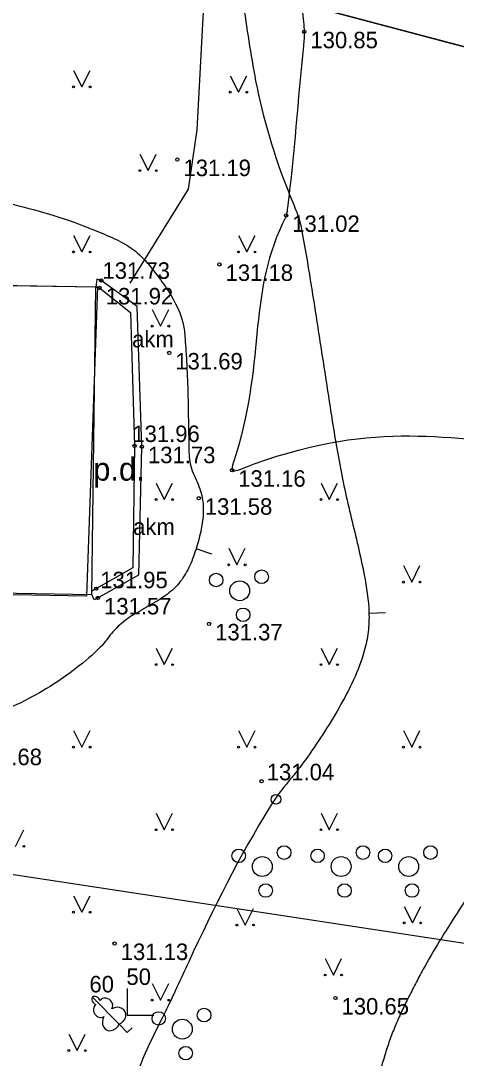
# Model space of a CAD drawing. Extents: x 636060 to 636258, y 303790 to 303930.
# Drawn here: x 636128.15 to 636141.35, y 303850.58 to 303882 of the extents above; entities that cross this region are included whole.
import ezdxf

# ---------------------------------------------------------------- set-up
doc = ezdxf.new("R2010")
doc.units = 0
for name, color, linetype in [('BUVE_BDET_####_####_#', 7, 'Continuous'), ('BUVE_BDET_####_TKST_#', 7, 'Continuous'), ('BUVE_EKAS_####_####_#', 7, 'Continuous'), ('BUVE_EKAS_UZMR_####_#', 7, 'Continuous'), ('BUVE_ELEM_####_####_#', 7, 'Continuous'), ('NORB_ZOGS_SETA_####_#', 7, 'Continuous'), ('RELJ_AATZ_####_TKST_#', 7, 'Continuous'), ('RELJ_ELEM_####_####_#', 7, 'Continuous'), ('RELJ_HORZ_PAMT_####_#', 7, 'Continuous'), ('ROBZ_PROJ_####_####_#', 7, 'Continuous'), ('ROBZ_UZMR_####_####_#', 7, 'Continuous'), ('SKAN_ELEM_PAST_TKST_#', 7, 'Continuous'), ('TERT_DIAM_####_TKST_#', 7, 'Continuous'), ('TERT_ELEM_####_####_#', 7, 'Continuous'), ('TERT_IZMT_####_TKST_#', 7, 'Continuous'), ('TERT_KONT_####_####_#', 7, 'Continuous')]:
    doc.layers.add(name, color=color, linetype=linetype)

msp = doc.modelspace()

# ---------------------------------------------------------------- linework, layer by layer
at = {"layer": 'BUVE_BDET_####_####_#'}
for p, q in [((636130.459, 303874.176), (636130.428, 303873.937)), ((636130.59, 303874.137), (636130.459, 303874.176)), ((636131.677, 303873.351), (636130.59, 303874.137)), ((636130.428, 303873.937), (636130.54, 303873.91)), ((636130.54, 303873.91), (636131.472, 303873.167)), ((636131.472, 303873.167), (636131.599, 303869.123)), ((636131.82, 303869.101), (636131.677, 303873.351)), ((636131.599, 303869.123), (636131.549, 303865.436)), ((636131.728, 303865.215), (636131.82, 303869.101)), ((636131.549, 303865.436), (636130.302, 303864.728)), ((636130.487, 303864.52), (636131.728, 303865.215)), ((636130.375, 303864.46), (636130.301, 303864.628)), ((636130.487, 303864.52), (636130.375, 303864.46))]:
    msp.add_line(p, q, dxfattribs=at)
at = {"layer": 'BUVE_EKAS_####_####_#'}
for p, q in [((636130.428, 303873.937), (636116.217, 303874.166)), ((636130.301, 303864.628), (636130.428, 303873.937)), ((636116.142, 303864.841), (636130.301, 303864.628))]:
    msp.add_line(p, q, dxfattribs=at)
at = {"layer": 'BUVE_EKAS_UZMR_####_#'}
msp.add_lwpolyline([(636116.282, 303874.153), (636130.48, 303873.94), (636130.141, 303864.573), (636124.585, 303864.672), (636124.518, 303862.664), (636121.677, 303862.763), (636121.708, 303864.734), (636116.523, 303864.827)], close=True, dxfattribs=at)
at = {"layer": 'BUVE_ELEM_####_####_#'}
msp.add_circle((636135.886, 303858.419), 0.148, dxfattribs=at)
at = {"layer": 'NORB_ZOGS_SETA_####_#'}
msp.add_lwpolyline([(636134.078, 303889.849), (636133.49, 303878.699), (636133.224, 303876.899), (636131.455, 303874.054)], dxfattribs=at)
at = {"layer": 'RELJ_ELEM_####_####_#'}
for centre in [(636136.743, 303881.669), (636132.895, 303877.797), (636136.193, 303876.106), (636134.172, 303874.622), (636130.59, 303874.137), (636130.54, 303873.91), (636132.648, 303871.94), (636131.599, 303869.123), (636131.82, 303869.101), (636134.554, 303868.388), (636133.543, 303867.54), (636130.431, 303864.801), (636130.487, 303864.52), (636133.856, 303863.735), (636135.448, 303858.966), (636130.994, 303854.053), (636137.686, 303852.402)]:
    msp.add_circle(centre, 0.05, dxfattribs=at)
at = {"layer": 'RELJ_HORZ_PAMT_####_#'}
for p, q in [((636133.936, 303865.851), (636133.462, 303866.009)), ((636139.204, 303864.071), (636138.704, 303864.044))]:
    msp.add_line(p, q, dxfattribs=at)
for points in [[(636134.15, 303895.13), (636133.327, 303892.216), (636133.173, 303891.815), (636133.087, 303891.617), (636133.01, 303891.414), (636132.974, 303891.11), (636133.097, 303890.617), (636133.234, 303890.126), (636133.5, 303889.141), (636133.739, 303888.165), (636133.979, 303887.189), (636134.417, 303885.225), (636134.88, 303882.592), (636135.269, 303880.188), (636136.261, 303876.828), (636136.489, 303876.268), (636136.586, 303875.997), (636136.66, 303875.674), (636136.961, 303873.925), (636137.236, 303872.172), (636137.507, 303870.419), (636137.796, 303868.672), (636137.969, 303867.807), (636138.168, 303866.946), (636138.372, 303866.086), (636138.558, 303865.225), (636138.703, 303864.071), (636138.68, 303863.49), (636138.563, 303862.921), (636137.796, 303861.197), (636136.769, 303859.606), (636136.503, 303859.252), (636136.224, 303858.911), (636135.953, 303858.567), (636135.712, 303858.202), (636133.239, 303853.496), (636132.522, 303851.971), (636131.471, 303849.429), (636131.402, 303848.764), (636131.593, 303848.087), (636131.95, 303847.411), (636132.379, 303846.746), (636132.8, 303846.32), (636133.306, 303846.034), (636133.82, 303845.772), (636134.266, 303845.419), (636134.299, 303845.324), (636134.221, 303845.271), (636133.604, 303844.947)], [(636117.225, 303880.508), (636117.589, 303880.043), (636117.998, 303879.614), (636118.452, 303879.229), (636118.952, 303878.894), (636119.967, 303878.41), (636121.026, 303878.074), (636121.941, 303877.831), (636122.857, 303877.593), (636124.698, 303877.154), (636126.309, 303876.815), (636127.58, 303876.528), (636128.837, 303876.197), (636130.075, 303875.784), (636130.686, 303875.535), (636131.29, 303875.25), (636131.806, 303874.857), (636132.233, 303874.36), (636132.615, 303873.827), (636133.091, 303872.717), (636133.137, 303872.262), (636133.169, 303871.806), (636133.21, 303870.895), (636133.218, 303870.623), (636133.231, 303869.81), (636133.241, 303869.267), (636133.263, 303868.725), (636133.32, 303868.441), (636133.431, 303868.168), (636133.55, 303867.897), (636133.636, 303867.621), (636133.619, 303866.603), (636133.474, 303866.046), (636133.272, 303865.502), (636133.141, 303865.25), (636132.985, 303865.014), (636132.583, 303864.627), (636131.888, 303864.196), (636131.188, 303863.739), (636130.864, 303863.399), (636130.72, 303863.208), (636130.561, 303863.031), (636129.838, 303862.399), (636129.04, 303861.842), (636127.215, 303860.942), (636126.74, 303860.772), (636126.261, 303860.625), (636125.283, 303860.415), (636124.557, 303860.338), (636123.827, 303860.311), (636123.098, 303860.288), (636122.373, 303860.218), (636121.435, 303860.03), (636120.411, 303859.667), (636119.422, 303859.185), (636118.43, 303858.727), (636117.922, 303858.55), (636117.399, 303858.432), (636116.68, 303858.368), (636115.96, 303858.385), (636115.239, 303858.46), (636114.52, 303858.57)], [(636145.285, 303866.375), (636145.189, 303864.676), (636145.15, 303864.168), (636145.096, 303863.661), (636145.027, 303863.155), (636144.949, 303862.649), (636144.776, 303861.778), (636144.547, 303860.923), (636144.26, 303860.083), (636143.915, 303859.259), (636143.473, 303858.357), (636142.976, 303857.492), (636141.913, 303855.806), (636140.845, 303854.13), (636140.346, 303853.272), (636140.113, 303852.833), (636139.886, 303852.389), (636139.683, 303851.972), (636139.497, 303851.548), (636139.33, 303851.116), (636139.184, 303850.674), (636138.725, 303848.853), (636138.391, 303847.006), (636138.262, 303846.099), (636138.181, 303845.189), (636138.187, 303844.838), (636138.229, 303844.486), (636138.276, 303844.133), (636138.299, 303843.781), (636138.137, 303842.979), (636137.905, 303842.556), (636137.704, 303842.254)]]:
    msp.add_spline(points, degree=3, dxfattribs=at)
at = {"layer": 'ROBZ_PROJ_####_####_#'}
msp.add_lwpolyline([(636179.092, 303898.479), (636135.696, 303902.963), (636133.958, 303883.24), (636164.12, 303875.26), (636170.326, 303863.955), (636179.092, 303897.737)], dxfattribs=at)
at = {"layer": 'ROBZ_UZMR_####_####_#'}
msp.add_line((636164.12, 303875.26), (636133.958, 303883.24), dxfattribs=at)
for points in [[(636179.092, 303847.978), (636178.707, 303848.68), (636170.326, 303863.955), (636164.12, 303875.26), (636133.958, 303883.24), (636113.74, 303888.58), (636112.1, 303878.18), (636106.22, 303870.48), (636077.22, 303861.12), (636101.301, 303824.329)], [(636179.092, 303847.978), (636178.707, 303848.68), (636170.326, 303863.955), (636164.12, 303875.26), (636133.958, 303883.24), (636113.74, 303888.58), (636112.1, 303878.18), (636106.22, 303870.48), (636077.22, 303861.12), (636101.301, 303824.329)], [(636080.605, 303855.918), (636087.242, 303858.572), (636092.826, 303859.444), (636102.549, 303858.983), (636112.792, 303858.45), (636152.417, 303852.417)], [(636112.792, 303858.45), (636152.417, 303852.417), (636164.374, 303850.606)]]:
    msp.add_lwpolyline(points, dxfattribs=at)
at = {"layer": 'TERT_ELEM_####_####_#'}
for p, q in [((636129.75, 303880.5), (636130, 303880)), ((636130, 303880), (636130.25, 303880.5)), ((636134.5, 303880.338), (636134.75, 303879.838)), ((636134.75, 303879.838), (636135, 303880.338)), ((636131.757, 303877.964), (636132.007, 303877.464)), ((636132.007, 303877.464), (636132.257, 303877.964)), ((636129.75, 303875.5), (636130, 303875)), ((636130, 303875), (636130.25, 303875.5)), ((636134.75, 303875.5), (636135, 303875)), ((636135, 303875), (636135.25, 303875.5)), ((636132.137, 303873.254), (636132.387, 303872.754)), ((636132.387, 303872.754), (636132.637, 303873.254)), ((636132.25, 303868), (636132.5, 303867.5)), ((636132.5, 303867.5), (636132.75, 303868)), ((636137.25, 303868), (636137.5, 303867.5)), ((636137.5, 303867.5), (636137.75, 303868)), ((636134.452, 303866.023), (636134.702, 303865.523)), ((636134.702, 303865.523), (636134.952, 303866.023)), ((636139.75, 303865.5), (636140, 303865)), ((636140, 303865), (636140.25, 303865.5)), ((636132.25, 303863), (636132.5, 303862.5)), ((636132.5, 303862.5), (636132.75, 303863)), ((636137.25, 303863), (636137.5, 303862.5)), ((636137.5, 303862.5), (636137.75, 303863)), ((636129.75, 303860.5), (636130, 303860)), ((636130, 303860), (636130.25, 303860.5)), ((636134.75, 303860.5), (636135, 303860)), ((636135, 303860), (636135.25, 303860.5)), ((636139.75, 303860.5), (636140, 303860)), ((636140, 303860), (636140.25, 303860.5)), ((636132.25, 303858), (636132.5, 303857.5)), ((636132.5, 303857.5), (636132.75, 303858)), ((636137.25, 303858), (636137.5, 303857.5)), ((636137.5, 303857.5), (636137.75, 303858)), ((636127.994, 303856.996), (636128.244, 303857.496)), ((636129.75, 303855.5), (636130, 303855)), ((636130, 303855), (636130.25, 303855.5)), ((636139.771, 303855.177), (636140.021, 303854.677)), ((636140.021, 303854.677), (636140.271, 303855.177)), ((636134.701, 303855.112), (636134.951, 303854.612)), ((636134.951, 303854.612), (636135.201, 303855.112)), ((636137.374, 303853.599), (636137.624, 303853.099)), ((636137.624, 303853.099), (636137.874, 303853.599)), ((636131.378, 303852.686), (636131.378, 303851.886)), ((636132.133, 303852.841), (636132.383, 303852.341)), ((636132.383, 303852.341), (636132.633, 303852.841)), ((636131.378, 303851.886), (636132.178, 303851.886)), ((636131.135, 303851.607), (636131.378, 303851.359)), ((636131.378, 303851.359), (636131.521, 303851.499)), ((636129.605, 303851.311), (636129.855, 303850.811)), ((636129.855, 303850.811), (636130.105, 303851.311))]:
    msp.add_line(p, q, dxfattribs=at)
for points in [[(636130.327, 303852.429), (636131.135, 303851.607)], [(636130.554, 303852.326), (636130.552, 303852.326)]]:
    msp.add_lwpolyline(points, dxfattribs=at)
for centre, radius in [((636129.75, 303880), 0.028), ((636130.25, 303880), 0.0263), ((636134.5, 303879.838), 0.028), ((636135, 303879.838), 0.0263), ((636131.757, 303877.463), 0.028), ((636132.257, 303877.463), 0.0263), ((636129.75, 303875), 0.028), ((636130.25, 303875), 0.0263), ((636134.75, 303875), 0.028), ((636135.25, 303875), 0.0263), ((636132.136, 303872.753), 0.028), ((636132.636, 303872.753), 0.0263), ((636132.25, 303867.5), 0.028), ((636132.75, 303867.5), 0.0263), ((636137.25, 303867.5), 0.028), ((636137.75, 303867.5), 0.0263), ((636134.451, 303865.522), 0.028), ((636134.951, 303865.522), 0.0263), ((636134.072, 303865.062), 0.204), ((636135.447, 303865.163), 0.207), ((636134.786, 303864.738), 0.301), ((636139.75, 303865), 0.028), ((636140.25, 303865), 0.0263), ((636134.889, 303864.01), 0.205), ((636132.25, 303862.5), 0.028), ((636132.75, 303862.5), 0.0263), ((636137.25, 303862.5), 0.028), ((636137.75, 303862.5), 0.0263), ((636129.75, 303860), 0.028), ((636130.25, 303860), 0.0263), ((636134.75, 303860), 0.028), ((636135.25, 303860), 0.0263), ((636139.75, 303860), 0.028), ((636140.25, 303860), 0.0263), ((636132.25, 303857.5), 0.028), ((636132.75, 303857.5), 0.0263), ((636137.25, 303857.5), 0.028), ((636137.75, 303857.5), 0.0263), ((636128.244, 303856.995), 0.0263), ((636134.756, 303856.708), 0.204), ((636136.132, 303856.809), 0.207), ((636137.146, 303856.708), 0.204), ((636138.522, 303856.809), 0.207), ((636139.193, 303856.708), 0.204), ((636140.569, 303856.809), 0.207), ((636135.47, 303856.384), 0.301), ((636137.86, 303856.384), 0.301), ((636139.908, 303856.384), 0.301), ((636135.573, 303855.657), 0.205), ((636137.963, 303855.657), 0.205), ((636140.011, 303855.657), 0.205), ((636129.75, 303855), 0.028), ((636130.25, 303855), 0.0263), ((636134.701, 303854.612), 0.028), ((636135.201, 303854.612), 0.0263), ((636139.771, 303854.677), 0.028), ((636140.271, 303854.677), 0.0263), ((636137.374, 303853.099), 0.028), ((636137.874, 303853.099), 0.0263), ((636132.133, 303852.34), 0.028), ((636132.633, 303852.34), 0.0263), ((636133.707, 303851.885), 0.207), ((636132.332, 303851.784), 0.204), ((636133.046, 303851.46), 0.301), ((636129.605, 303850.81), 0.028), ((636130.105, 303850.81), 0.0263), ((636133.149, 303850.732), 0.205)]:
    msp.add_circle(centre, radius, dxfattribs=at)
for centre, major_axis, ratio, start_param, end_param in [((636130.432, 303852.323), (0.105, -0.107), 0.707107, 3.14537, 5.287485), ((636130.432, 303852.322), (0.105, -0.107), 0.707107, 0.995701, 3.137816), ((636130.73, 303852.202), (0.176, -0.124), 0.861323, 0, 3.141593), ((636130.547, 303852.022), (0.121, -0.179), 0.861323, 3.141593, 6.283185), ((636131.026, 303851.845), (-0.286, -0.147), 0.814445, 1.531171, 4.712389), ((636130.899, 303851.719), (0.152, 0.283), 0.814445, 1.570796, 4.752015)]:
    msp.add_ellipse(centre, major_axis=major_axis, ratio=ratio, start_param=start_param, end_param=end_param, dxfattribs=at)
at = {"layer": 'TERT_KONT_####_####_#'}
msp.add_spline([(636147.179, 303887.218), (636136.323, 303888.268), (636136.346, 303888.053), (636136.717, 303881.966), (636136.743, 303881.669), (636136.717, 303881.245), (636136.237, 303876.348), (636136.193, 303876.106), (636136.087, 303875.858), (636134.592, 303868.603), (636134.554, 303868.388), (636134.868, 303868.444), (636143.658, 303869.181), (636147.937, 303869.181)], degree=3, dxfattribs=at)

# ---------------------------------------------------------------- texts
at = {"layer": 'BUVE_BDET_####_TKST_#'}
for p in [(636131.524, 303872.11), (636131.554, 303866.428)]:
    msp.add_text('akm', height=0.5, dxfattribs=at).set_placement(p)
at = {"layer": 'RELJ_AATZ_####_TKST_#'}
for s, p in [(' 130.85', (636136.743, 303881.169)), (' 131.19', (636132.895, 303877.297)), (' 131.02', (636136.193, 303875.606)), (' 131.73', (636130.44, 303874.186)), (' 131.18', (636134.172, 303874.122)), (' 131.92', (636130.54, 303873.41)), (' 131.69', (636132.648, 303871.44)), (' 131.96', (636131.345, 303869.243)), (' 131.73', (636131.82, 303868.601)), (' 131.16', (636134.554, 303867.888)), (' 131.58', (636133.543, 303867.04)), (' 131.95', (636130.374, 303864.814)), (' 131.57', (636130.487, 303864.02)), (' 131.37', (636133.856, 303863.235)), (' 131.04', (636135.419, 303858.996)), (' 131.13', (636130.994, 303853.553)), (' 130.65', (636137.686, 303851.902))]:
    msp.add_text(s, height=0.5, dxfattribs=at).set_placement(p)
at = {"layer": 'SKAN_ELEM_PAST_TKST_#'}
msp.add_text(' 131.68', height=0.5, dxfattribs=at).set_placement((636126.561, 303859.454))
at = {"layer": 'TERT_DIAM_####_TKST_#'}
for s, p in [(' 50', (636131.166, 303852.798)), (' 60', (636130.045, 303852.572))]:
    msp.add_text(s, height=0.5, dxfattribs=at).set_placement(p)
at = {"layer": 'TERT_IZMT_####_TKST_#'}
msp.add_text('p.d.', height=0.7, dxfattribs=at).set_placement((636130.345, 303868.073))

doc.saveas('drawing.dxf')
